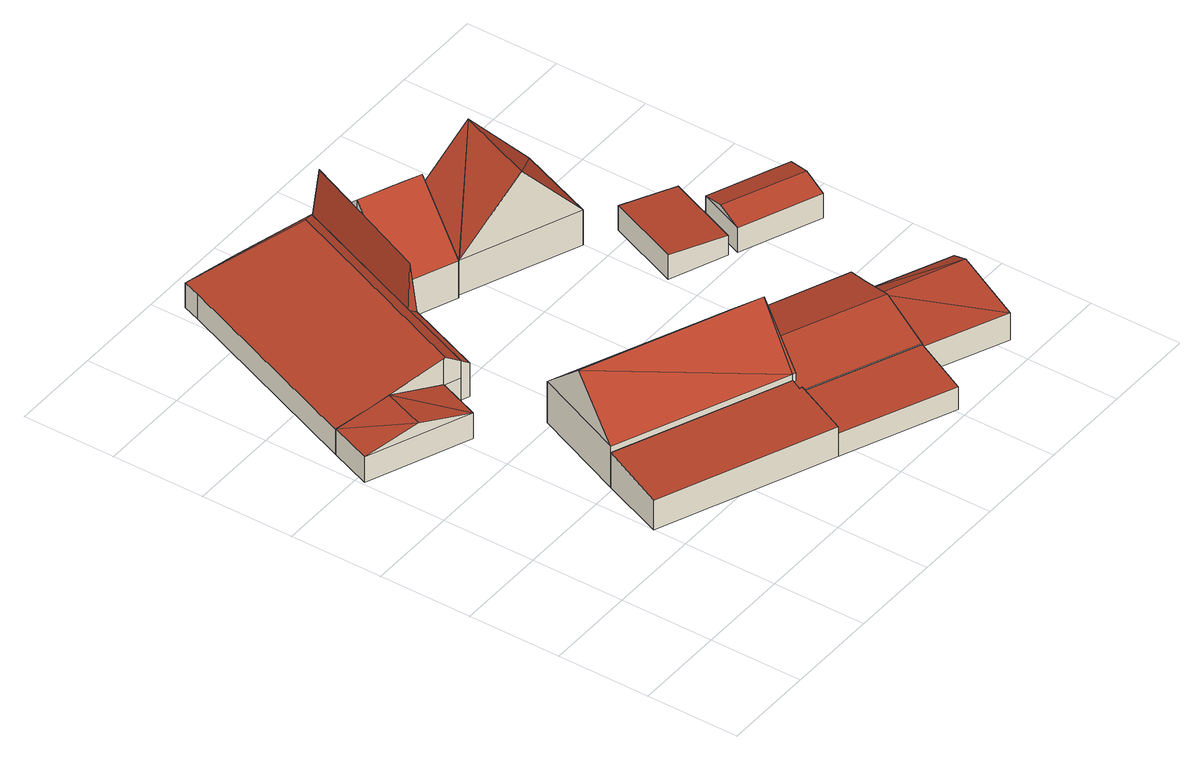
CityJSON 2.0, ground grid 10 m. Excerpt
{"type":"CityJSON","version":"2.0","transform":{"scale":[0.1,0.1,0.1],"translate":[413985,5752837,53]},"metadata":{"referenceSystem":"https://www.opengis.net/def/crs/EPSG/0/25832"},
"CityObjects":{
"building1":{"type":"Building","attributes":{"Gemeindeschluessel":"05515000","Geometrietyp2DReferenz":"3000","function":"31001_2700","roofType":"2100","measuredHeight":4.03},"geometry":[{"type":"Solid","lod":"2","boundaries":[[[[0,1,2,3]],[[4,5,1,0]],[[6,7,5,4]],[[8,9,7,6]],[[10,11,9,8]],[[3,2,11,10]],[[8,6,4,0,3,10]],[[1,5,7,9,11,2]]]],"semantics":{"surfaces":[{"type":"WallSurface"},{"type":"RoofSurface"},{"type":"GroundSurface"}],"values":[[0,0,0,0,0,0,1,2]]}}]},
"building2":{"type":"Building","attributes":{"Gemeindeschluessel":"05515000","Geometrietyp2DReferenz":"3000","function":"51009_1610","roofType":"2100","measuredHeight":4.6},"geometry":[{"type":"Solid","lod":"2","boundaries":[[[[12,13,14,15]],[[16,17,13,12]],[[18,19,17,16]],[[15,14,19,18]],[[16,12,15,18]],[[13,17,19,14]]]],"semantics":{"surfaces":[{"type":"WallSurface"},{"type":"RoofSurface"},{"type":"GroundSurface"}],"values":[[0,0,0,0,1,2]]}}]},
"building3":{"type":"Building","attributes":{"Gemeindeschluessel":"05515000","Geometrietyp2DReferenz":"3000","function":"31001_2700","roofType":"5000","measuredHeight":9.93},"geometry":[{"type":"Solid","lod":"2","boundaries":[[[[20,21,7,22]],[[23,24,21,20]],[[25,26,24,23]],[[27,9,26,25]],[[22,7,9,27]],[[23,20,28,29]],[[27,25,29]],[[27,29,28]],[[28,22,27]],[[23,29,25]],[[22,28,20]],[[21,24,26,9,7]]]],"semantics":{"surfaces":[{"type":"WallSurface"},{"type":"RoofSurface"},{"type":"GroundSurface"}],"values":[[0,0,0,0,0,1,1,1,1,0,0,2]]}}]},
"building4":{"type":"Building","attributes":{"Gemeindeschluessel":"05515000","Geometrietyp2DReferenz":"3000","function":"31001_2700"},"children":["building4-1","building4-2","building4-3","building4-4"]},
"building4-1":{"type":"BuildingPart","attributes":{"roofType":"3100","measuredHeight":10.35},"parents":["building4"],"geometry":[{"type":"Solid","lod":"2","boundaries":[[[[30,31,32,33]],[[34,35,31,30]],[[36,37,38,35,34]],[[39,40,41,42,43]],[[33,32,40,39]],[[36,34,30,44]],[[33,39,43,44,30]],[[31,35,38,45,41,40,32]],[[37,36,44,46]],[[38,37,46,45]],[[42,46,44,43]],[[46,42,41,45]]]],"semantics":{"surfaces":[{"type":"WallSurface"},{"type":"RoofSurface"},{"type":"GroundSurface"},{"type":"ClosureSurface"}],"values":[[0,0,0,0,0,1,1,2,0,3,0,3]]}}]},
"building4-2":{"type":"BuildingPart","attributes":{"roofType":"5000","measuredHeight":6.01},"parents":["building4"],"geometry":[{"type":"Solid","lod":"2","boundaries":[[[[47,48,49,50]],[[51,52,53,54]],[[55,56,52,51]],[[57,58,59,60]],[[61,62,58,57]],[[50,49,62,61]],[[63,61,64,65]],[[66,64,61,57,60,67,68,69]],[[65,64,66,12,70]],[[71,70,12,51,54]],[[12,66,69,72,55,51]],[[63,65,73,47,50]],[[63,50,61]],[[48,53,52,56,59,58,62,49]],[[48,47,54,53]],[[56,55,60,59]],[[73,65,70,71]],[[73,71,54,47]],[[69,68,74,72]],[[72,67,60,55]],[[74,68,67,72]]]],"semantics":{"surfaces":[{"type":"WallSurface"},{"type":"RoofSurface"},{"type":"GroundSurface"},{"type":"ClosureSurface"}],"values":[[0,0,0,0,0,0,1,1,1,0,0,0,0,2,3,3,0,3,0,3,3]]}}]},
"building4-3":{"type":"BuildingPart","attributes":{"roofType":"5000","measuredHeight":10.3},"parents":["building4"],"geometry":[{"type":"Solid","lod":"2","boundaries":[[[[42,41,48,47,73]],[[18,75,38,37]],[[71,54,53,75,18]],[[42,73,76]],[[76,73,71,77]],[[71,18,77]],[[77,18,37,46,42,76]],[[48,41,45,38,75,53]],[[48,53,54,47]],[[54,71,73,47]],[[45,46,37,38]],[[41,42,46,45]]]],"semantics":{"surfaces":[{"type":"WallSurface"},{"type":"RoofSurface"},{"type":"GroundSurface"},{"type":"ClosureSurface"}],"values":[[0,0,0,1,1,1,1,2,3,3,3,3]]}}]},
"building4-4":{"type":"BuildingPart","attributes":{"roofType":"3100","measuredHeight":4.35},"parents":["building4"],"geometry":[{"type":"Solid","lod":"2","boundaries":[[[[78,79,56,55,72]],[[80,81,79,78]],[[82,60,59,81,80]],[[78,83,80]],[[78,72,74]],[[74,83,78]],[[83,74,68,82]],[[82,80,83]],[[79,81,59,56]],[[82,67,60]],[[56,59,60,55]],[[60,67,72,55]],[[68,67,82]],[[67,68,74,72]]]],"semantics":{"surfaces":[{"type":"WallSurface"},{"type":"RoofSurface"},{"type":"GroundSurface"},{"type":"ClosureSurface"}],"values":[[0,0,0,0,1,1,1,1,2,0,3,3,0,3]]}}]},
"building5":{"type":"Building","attributes":{"Gemeindeschluessel":"05515000","Geometrietyp2DReferenz":"3000","function":"51009_1610","roofType":"2100","measuredHeight":3.47},"geometry":[{"type":"Solid","lod":"2","boundaries":[[[[84,2,1,85]],[[86,87,2,84]],[[88,89,87,86]],[[85,1,89,88]],[[86,84,85,88]],[[2,87,89,1]]]],"semantics":{"surfaces":[{"type":"WallSurface"},{"type":"RoofSurface"},{"type":"GroundSurface"}],"values":[[0,0,0,0,1,2]]}}]},
"building6":{"type":"Building","attributes":{"Gemeindeschluessel":"05515000","Geometrietyp2DReferenz":"3000","function":"31001_2700","roofType":"3100","measuredHeight":5.16},"geometry":[{"type":"Solid","lod":"2","boundaries":[[[[90,9,11,91]],[[92,26,9,90]],[[93,94,26,92]],[[95,24,94,93]],[[96,97,24,95]],[[98,99,97,96]],[[100,101,99,98]],[[102,87,101,100]],[[103,2,87,102]],[[91,11,2,103]],[[98,96,95,93,100]],[[92,90,91,103,102,100,93]],[[9,26,94,24,97,99,101,87,2,11]]]],"semantics":{"surfaces":[{"type":"WallSurface"},{"type":"RoofSurface"},{"type":"GroundSurface"}],"values":[[0,0,0,0,0,0,0,0,0,0,1,1,2]]}}]},
"building7":{"type":"Building","attributes":{"name":"Langkamp","Gemeindeschluessel":"05515000","Geometrietyp2DReferenz":"3000","function":"31001_1100","roofType":"5000","measuredHeight":11.65},"geometry":[{"type":"Solid","lod":"2","boundaries":[[[[104,105,106,107]],[[108,109,105,104]],[[110,111,109,108]],[[112,113,111,110]],[[107,106,113,112]],[[108,114,115]],[[115,110,108]],[[114,104,107]],[[114,107,112]],[[112,115,114]],[[110,115,112]],[[104,114,108]],[[105,109,111,113,106]]]],"semantics":{"surfaces":[{"type":"WallSurface"},{"type":"RoofSurface"},{"type":"GroundSurface"}],"values":[[0,0,0,0,0,1,1,1,1,1,0,0,2]]}}]},
"building8":{"type":"Building","attributes":{"Gemeindeschluessel":"05515000","Geometrietyp2DReferenz":"3000","function":"31001_2700","roofType":"3100","measuredHeight":4.26},"geometry":[{"type":"Solid","lod":"2","boundaries":[[[[116,117,99,118]],[[119,120,117,116]],[[121,87,120,119]],[[118,99,87,121]],[[116,122,119]],[[121,123,118]],[[122,116,118]],[[118,123,122]],[[119,122,123]],[[123,121,119]],[[117,120,87,99]]]],"semantics":{"surfaces":[{"type":"WallSurface"},{"type":"RoofSurface"},{"type":"GroundSurface"}],"values":[[0,0,0,0,0,0,1,1,1,1,2]]}}]},
"building9":{"type":"Building","attributes":{"Gemeindeschluessel":"05515000","Geometrietyp2DReferenz":"3000","function":"31001_2460","roofType":"2100","measuredHeight":2.89},"geometry":[{"type":"Solid","lod":"2","boundaries":[[[[124,125,126,127]],[[128,129,125,124]],[[130,131,129,128]],[[127,126,131,130]],[[128,124,127,130]],[[125,129,131,126]]]],"semantics":{"surfaces":[{"type":"WallSurface"},{"type":"RoofSurface"},{"type":"GroundSurface"}],"values":[[0,0,0,0,1,2]]}}]},
"building10":{"type":"Building","attributes":{"Gemeindeschluessel":"05515000","Geometrietyp2DReferenz":"3000","function":"51009_1611","roofType":"3100","measuredHeight":3.71},"geometry":[{"type":"Solid","lod":"2","boundaries":[[[[132,133,134,135]],[[136,137,133,132]],[[138,139,137,136]],[[135,134,139,138]],[[132,140,136]],[[138,141,135]],[[135,141,140,132]],[[136,140,141,138]],[[133,137,139,134]]]],"semantics":{"surfaces":[{"type":"WallSurface"},{"type":"RoofSurface"},{"type":"GroundSurface"}],"values":[[0,0,0,0,0,0,1,1,2]]}}]}
},
"vertices":[
[283,58,42],[283,58,7],[306,115,7],[306,115,47],[98,134,42],[98,134,7],[126,202,48],[126,202,7],[308,127,48],[308,127,7],[303,116,47],[303,116,7],
[149,386,54],[149,386,8],[158,383,8],[158,383,47],[182,469,53],[182,469,8],[191,466,47],[191,466,8],
[169,304,55],[169,304,7],[126,202,55],[353,227,55],[353,227,7],[311,126,55],[311,126,7],[308,127,55],[147,253,107],[332,176,107],
[294,533,109],[294,533,5],[305,559,5],[305,559,82],[271,476,49],[271,476,5],[206,502,49],[206,502,47],[206,502,5],[318,591,49],[318,591,5],[252,617,5],[252,617,47],[252,617,49],[229,560,109],[229,560,5],[229,560,47],
[243,621,34],[243,621,5],[168,651,5],[168,651,34],[149,386,34],[149,386,5],[182,469,5],[182,469,34],[131,393,34],[131,393,5],[108,653,34],[108,653,5],[21,436,5],[21,436,34],[115,672,34],[115,672,5],[168,651,43],[221,612,66],[243,621,54],[133,392,66],[24,435,35],[50,425,42],[131,393,65],[182,469,54],[182,469,47],[131,393,35],[243,621,47],[76,415,49],
[191,466,5],[245,614,109],[188,472,103],
[113,347,35],[113,347,5],[3,391,35],[3,391,5],[21,436,35],[58,369,49],
[306,115,42],[283,58,34],[425,65,42],[425,65,7],[402,8,34],[402,8,7],
[308,127,46],[303,116,43],[311,126,46],[330,171,59],[330,171,7],[353,227,43],[472,178,43],[472,178,7],[462,155,50],[462,155,7],[449,121,59],[449,121,7],[425,65,43],[306,115,43],
[305,559,50],[305,559,9],[271,476,9],[271,476,50],[429,509,50],[429,509,9],[396,425,50],[396,425,9],[271,475,50],[271,475,9],[368,534,125],[334,450,125],
[550,118,39],[550,118,7],[462,155,39],[512,28,39],[512,28,7],[425,65,39],[542,99,49],[454,135,49],
[494,388,31],[494,388,8],[433,412,8],[433,412,37],[462,309,31],[462,309,8],[401,333,37],[401,333,8],
[577,320,37],[577,320,8],[491,355,8],[491,355,37],[556,269,37],[556,269,8],[470,304,37],[470,304,8],[566,295,45],[480,330,45]
]}
